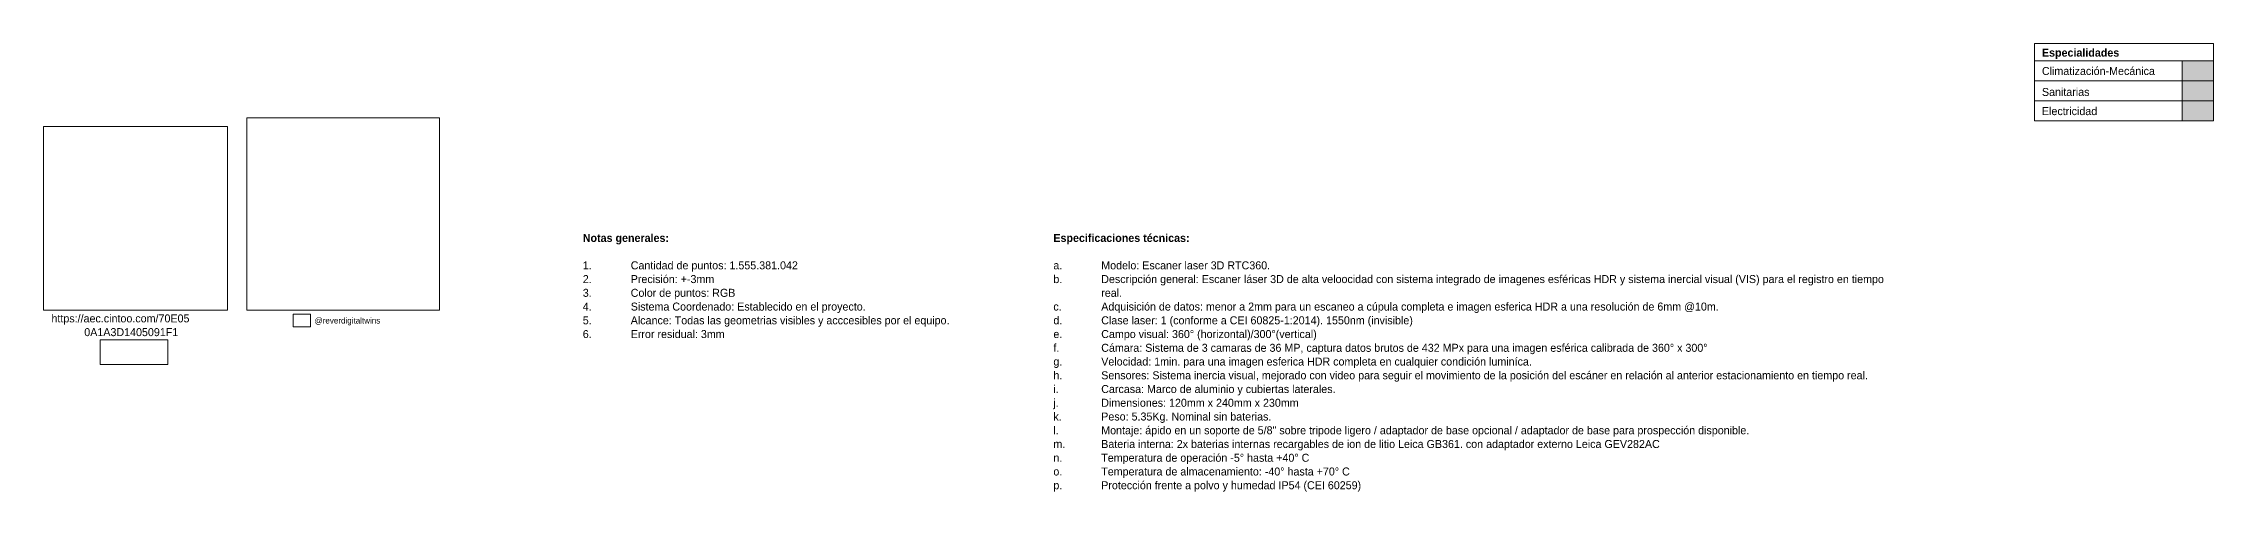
# Model space of a CAD drawing. Header units: metres. Extents: x 62 to 165, y -3 to 9.
# Drawn here: x 138.33 to 165.45, y -0.48 to 5.13 of the extents above; entities that cross this region are included whole.
import ezdxf

# ---------------------------------------------------------------- set-up
doc = ezdxf.new("R2010")
doc.units = ezdxf.units.M
doc.linetypes.add('Dash_2_', pattern=[0.00635, 0.003175, -0.003175])
doc.layers.add('A-DETL', color=7, linetype='Continuous', lineweight=18, true_color=0x00a600)
for name, color, linetype, lineweight in [('A-DETL-GENF', 7, 'Continuous', 18), ('A-DETL-THIN', 7, 'Continuous', 18), ('G-ANNO-REFR', 7, 'Dash_2_', 18), ('G-ANNO-TEXT', 7, 'Continuous', 9)]:
    doc.layers.add(name, color=color, linetype=linetype, lineweight=lineweight)
doc.styles.add('Century Gothic_1', font='GOTHIC.TTF', dxfattribs={"height": 0.1})
doc.styles.add('Century Gothic_2', font='GOTHIC.TTF', dxfattribs={"height": 0.075})
doc.styles.add('Century Gothic_B', font='GOTHICB.TTF', dxfattribs={"height": 0.1})
picture_1 = doc.add_image_def('image1.png', size_in_pixel=(160, 160))
picture_2 = doc.add_image_def('image2.jpg', size_in_pixel=(275, 100))
picture_3 = doc.add_image_def('image3.jpg', size_in_pixel=(434, 317))
picture_4 = doc.add_image_def('image4.jpeg', size_in_pixel=(2000, 2000))

msp = doc.modelspace()

# ---------------------------------------------------------------- hatches: boundary and pattern name
at = {"layer": 'A-DETL-GENF', "true_color": 0xff00ff}
msp.add_hatch(color=6, dxfattribs=at).paths.add_polyline_path([(165.45, 4.661), (165.45, 4.911), (165.056, 4.911), (165.056, 4.661)])
at = {"layer": 'A-DETL-GENF', "true_color": 0x014dfe}
msp.add_hatch(color=160, dxfattribs=at).paths.add_polyline_path([(165.056, 4.411), (165.45, 4.411), (165.45, 4.661), (165.056, 4.661)])
at = {"layer": 'A-DETL-GENF', "true_color": 0x008000}
msp.add_hatch(color=96, dxfattribs=at).paths.add_polyline_path([(165.056, 4.161), (165.45, 4.161), (165.45, 4.411), (165.056, 4.411)])

# ---------------------------------------------------------------- linework, layer by layer
at = {"layer": 'A-DETL', "color": 7}
for p, q in [((163.213, 5.13), (163.213, 4.161)), ((163.213, 5.13), (165.45, 5.13)), ((163.213, 4.911), (165.45, 4.911)), ((165.056, 4.911), (165.056, 4.161)), ((165.45, 5.13), (165.45, 4.161)), ((163.213, 4.661), (165.45, 4.661)), ((163.213, 4.411), (165.45, 4.411)), ((163.213, 4.161), (165.45, 4.161))]:
    msp.add_line(p, q, dxfattribs=at)
at = {"layer": 'A-DETL-THIN'}
for p, q in [((165.45, 4.911), (165.056, 4.911)), ((165.056, 4.911), (165.056, 4.661)), ((165.45, 4.661), (165.45, 4.911)), ((165.45, 4.661), (165.056, 4.661)), ((165.056, 4.661), (165.056, 4.411)), ((165.45, 4.411), (165.45, 4.661)), ((165.45, 4.411), (165.056, 4.411)), ((165.056, 4.411), (165.056, 4.161)), ((165.45, 4.161), (165.45, 4.411)), ((165.056, 4.161), (165.45, 4.161))]:
    msp.add_line(p, q, dxfattribs=at)

# ---------------------------------------------------------------- texts
at = {"layer": 'G-ANNO-TEXT', "attachment_point": 1}
for s, insert, char_height, width, style in [('Especialidades', (163.305, 5.064), 0.1, 1.25865, 'Century Gothic_B'), ('Climatización-Mecánica', (163.305, 4.834), 0.1, 2.06835, 'Century Gothic_1'), ('Sanitarias', (163.305, 4.572), 0.1, 0.78565, 'Century Gothic_1'), ('Electricidad', (163.305, 4.332), 0.1, 0.99409, 'Century Gothic_1'), ('Notas generales:', (145.07, 2.745), 0.1, 1.41498, 'Century Gothic_B'), ('Especificaciones técnicas:', (150.951, 2.745), 0.1, 2.22869, 'Century Gothic_B'), ('2.', (145.07, 2.23), 0.1, 0.72561, 'Century Gothic_1'), ('1.', (145.07, 2.402), 0.1, 0.72561, 'Century Gothic_1'), ('Cantidad de puntos: 1.555.381.042', (145.669, 2.402), 0.1, 2.87405, 'Century Gothic_1'), ('Precisión: +-3mm', (145.669, 2.23), 0.1, 1.41097, 'Century Gothic_1'), ('a.', (150.951, 2.402), 0.1, 0.72561, 'Century Gothic_1'), ('b.', (150.951, 2.23), 0.1, 0.72561, 'Century Gothic_1'), ('Modelo: Escaner laser 3D RTC360.', (151.549, 2.402), 0.1, 2.80591, 'Century Gothic_1'), ('Descripción general: Escaner láser 3D de alta veloocidad con sistema integrado de imagenes esféricas HDR y sistema inercial visual (VIS) para el registro en tiempo ', (151.549, 2.23), 0.1, 13.71286, 'Century Gothic_1'), ('3.', (145.07, 2.058), 0.1, 0.72561, 'Century Gothic_1'), ('Color de puntos: RGB', (145.669, 2.058), 0.1, 1.78375, 'Century Gothic_1'), ('real.', (151.549, 2.058), 0.1, 0.36076, 'Century Gothic_1'), ('https://aec.cintoo.com/70E05', (138.43, 1.738), 0.1, 2.50127, 'Century Gothic_1'), ('@reverdigitaltwins', (141.718, 1.699), 0.075, 1.13038, 'Century Gothic_2'), ('4.', (145.07, 1.886), 0.1, 0.72561, 'Century Gothic_1'), ('5.', (145.07, 1.714), 0.1, 0.72561, 'Century Gothic_1'), ('Alcance: Todas las geometrias visibles y acccesibles por el equipo.', (145.669, 1.714), 0.1, 5.57974, 'Century Gothic_1'), ('Sistema Coordenado: Establecido en el proyecto.', (145.669, 1.886), 0.1, 4.16477, 'Century Gothic_1'), ('c.', (150.951, 1.886), 0.1, 0.72561, 'Century Gothic_1'), ('d.', (150.951, 1.714), 0.1, 0.72561, 'Century Gothic_1'), ('Adquisición de datos: menor a 2mm para un escaneo a cúpula completa e imagen esferica HDR a una resolución de 6mm @10m.', (151.549, 1.886), 0.1, 10.94303, 'Century Gothic_1'), ('Clase laser: 1 (conforme a CEI 60825-1:2014). 1550nm (invisible)', (151.549, 1.714), 0.1, 5.25907, 'Century Gothic_1'), ('0A1A3D1405091F1', (138.84, 1.566), 0.1, 1.50316, 'Century Gothic_1'), ('6.', (145.07, 1.542), 0.1, 0.72561, 'Century Gothic_1'), ('Error residual: 3mm', (145.669, 1.542), 0.1, 1.5673, 'Century Gothic_1'), ('f.', (150.951, 1.37), 0.1, 0.72561, 'Century Gothic_1'), ('e.', (150.951, 1.542), 0.1, 0.72561, 'Century Gothic_1'), ('Campo visual: 360° (horizontal)/300°(vertical)', (151.549, 1.542), 0.1, 3.76793, 'Century Gothic_1'), ('Cámara: Sistema de 3 camaras de 36 MP, captura datos brutos de 432 MPx para una imagen esférica calibrada de 360° x 300°', (151.549, 1.37), 0.1, 10.64641, 'Century Gothic_1'), ('g.', (150.951, 1.198), 0.1, 0.72561, 'Century Gothic_1'), ('Velocidad: 1min. para una imagen esferica HDR completa en cualquier condición luminíca.', (151.549, 1.198), 0.1, 7.71223, 'Century Gothic_1'), ('h.', (150.951, 1.026), 0.1, 0.72561, 'Century Gothic_1'), ('i.', (150.951, 0.854), 0.1, 0.72561, 'Century Gothic_1'), ('Sensores: Sistema inercia visual, mejorado con video para seguir el movimiento de la posición del escáner en relación al anterior estacionamiento en tiempo real. ', (151.549, 1.026), 0.1, 13.60464, 'Century Gothic_1'), ('Carcasa: Marco de aluminio y cubiertas laterales.', (151.549, 0.854), 0.1, 4.16477, 'Century Gothic_1'), ('j.', (150.951, 0.682), 0.1, 0.72561, 'Century Gothic_1'), ('Dimensiones: 120mm x 240mm x 230mm ', (151.549, 0.682), 0.1, 3.39915, 'Century Gothic_1'), ('k.', (150.951, 0.51), 0.1, 0.72561, 'Century Gothic_1'), ('l.', (150.951, 0.338), 0.1, 0.72561, 'Century Gothic_1'), ('Peso: 5.35Kg. Nominal sin baterias.', (151.549, 0.51), 0.1, 2.84599, 'Century Gothic_1'), ('Montaje: ápido en un soporte de 5/8" sobre tripode ligero / adaptador de base opcional / adaptador de base para prospección disponible.', (151.549, 0.338), 0.1, 11.75274, 'Century Gothic_1'), ('m.', (150.951, 0.166), 0.1, 0.72561, 'Century Gothic_1'), ('Temperatura de operación -5° hasta +40° C', (151.549, -0.006), 0.1, 3.65169, 'Century Gothic_1'), ('Bateria interna: 2x baterias internas recargables de ion de litio Leica GB361. con adaptador externo Leica GEV282AC', (151.549, 0.166), 0.1, 9.76055, 'Century Gothic_1'), ('o.', (150.951, -0.178), 0.1, 0.72561, 'Century Gothic_1'), ('n.', (150.951, -0.006), 0.1, 0.72561, 'Century Gothic_1'), ('Temperatura de almacenamiento: -40° hasta +70° C', (151.549, -0.178), 0.1, 4.38122, 'Century Gothic_1'), ('p.', (150.951, -0.35), 0.1, 0.72561, 'Century Gothic_1'), ('Protección frente a polvo y humedad IP54 (CEI 60259)', (151.549, -0.35), 0.1, 4.52953, 'Century Gothic_1')]:
    msp.add_mtext(s, dxfattribs=dict(at, insert=insert, char_height=char_height, width=width, style=style))

# ---------------------------------------------------------------- pictures from other files: only their frames are drawn
at = {"layer": 'G-ANNO-REFR'}
image = msp.add_image(picture_1, insert=(138.329, 1.79), size_in_units=(2.3, 2.3), dxfattribs=at)
image.dxf.flags = 7
image = msp.add_image(picture_4, insert=(140.87, 1.79), size_in_units=(2.408, 2.408), dxfattribs=at)
image.dxf.flags = 7
image = msp.add_image(picture_3, insert=(141.449, 1.582), size_in_units=(0.217, 0.159), dxfattribs=at)
image.dxf.flags = 7
image = msp.add_image(picture_2, insert=(139.039, 1.111), size_in_units=(0.845, 0.307), dxfattribs=at)
image.dxf.flags = 7

doc.saveas('drawing.dxf')
